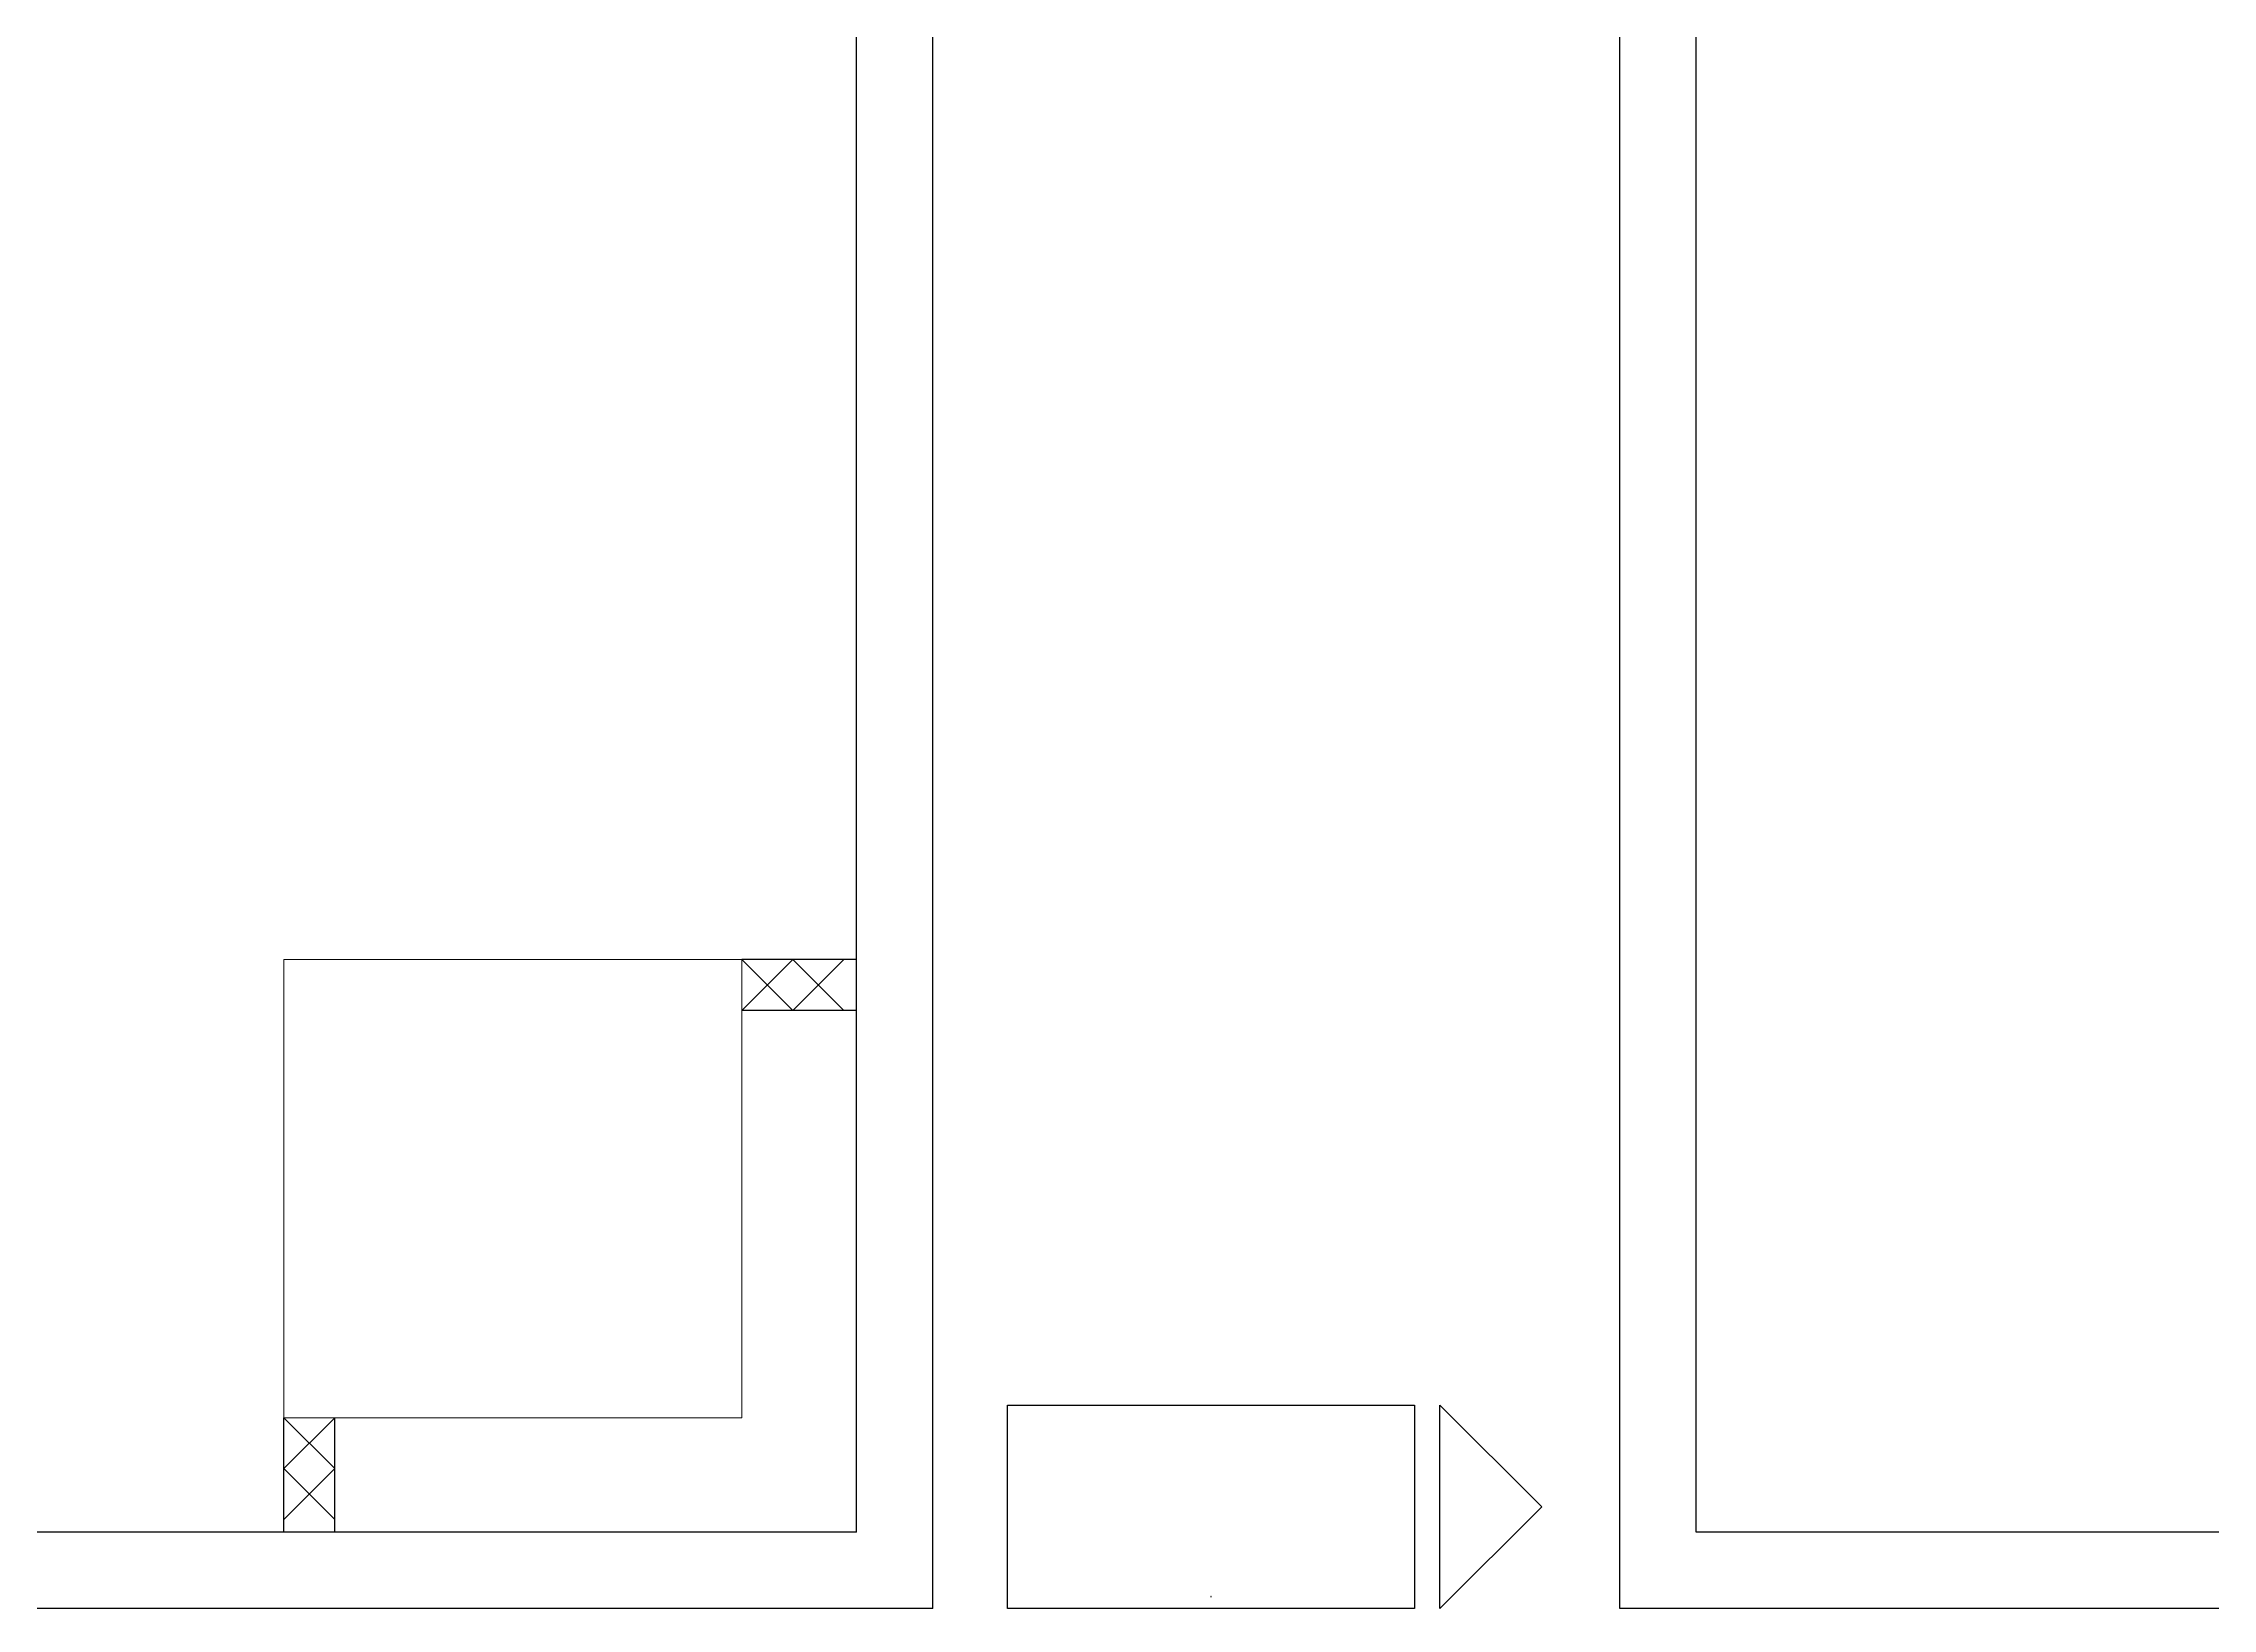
# Model space of a CAD drawing. Header units: millimetres. Extents: x -68474 to 336725, y -113450 to 40976.
# Drawn here: x 227077 to 231340, y -39825 to -36750 of the extents above; entities that cross this region are included whole.
import ezdxf

# ---------------------------------------------------------------- set-up
doc = ezdxf.new("R2010")
doc.units = ezdxf.units.MM
doc.header["$LTSCALE"] = 900
doc.layers.add('EC-7thFloor-s6152$0$56', color=1, linetype='Continuous')
doc.layers.add('EC-7thFloor-s6152$0$FS', color=5, linetype='Continuous')
doc.layers.add('EC-7thFloor-s6152$0$ECOLUMN', color=7, linetype='Continuous', lineweight=20)
doc.layers.add('EC-7thFloor-s6152$0$EWALL', color=3, linetype='Continuous', lineweight=30)
doc.styles.add('EC-7thFloor-s6152$0$STANDARD', font='SIMPLEX.SHX')

msp = doc.modelspace()

# ---------------------------------------------------------------- linework, layer by layer
for p, q in [((228450, -38550), (228550, -38650)), ((228550, -38550), (228450, -38650)), ((228450, -38550), (228550, -38650)), ((228550, -38550), (228450, -38650)), ((228650, -38550), (228550, -38650)), ((228550, -38550), (228650, -38650)), ((228650, -38550), (228550, -38650)), ((228550, -38550), (228650, -38650)), ((227650, -39450), (227550, -39550)), ((227650, -39550), (227550, -39450)), ((227650, -39450), (227550, -39550)), ((227650, -39550), (227550, -39450)), ((227650, -39650), (227550, -39550)), ((227650, -39550), (227550, -39650)), ((227650, -39650), (227550, -39550)), ((227650, -39550), (227550, -39650))]:
    msp.add_line(p, q)
at = {"layer": 'EC-7thFloor-s6152$0$56', "color": 1, "linetype": 'Continuous'}
msp.add_lwpolyline([(229371.58892, -39801.71836), (229372.18892, -39801.71836), (229372.18892, -39801.41836), (229371.58892, -39801.41836)], close=True, dxfattribs=at)
msp.add_lwpolyline([(229371.58892, -39801.71836), (229372.18892, -39801.71836), (229372.18892, -39801.41836), (229371.58892, -39801.41836)], close=True, dxfattribs=at)
at = {"layer": 'EC-7thFloor-s6152$0$ECOLUMN'}
for p, q in [((228450, -38550), (227550, -38550)), ((227550, -38550), (227550, -39450)), ((228450, -38550), (227550, -38550)), ((227550, -38550), (227550, -39450)), ((228450, -39450), (228450, -38550)), ((228450, -39450), (228450, -38550)), ((227550, -39450), (228450, -39450)), ((227550, -39450), (228450, -39450))]:
    msp.add_line(p, q, dxfattribs=at)
at = {"layer": 'EC-7thFloor-s6152$0$EWALL'}
for p, q in [((228675, -39674.99458), (228675, -31985)), ((228675, -39674.99458), (228675, -31985)), ((228825, -39824.99458), (228825, -31985)), ((228825, -39824.99458), (228825, -31985)), ((230175, -39824.99458), (230175, -31985)), ((230175, -39824.99458), (230175, -31985)), ((230325, -39674.99458), (230325, -31985)), ((230325, -39674.99458), (230325, -31985)), ((228675, -38550), (228450, -38550)), ((228675, -38550), (228450, -38550)), ((228675, -38650), (228450, -38650)), ((228675, -38650), (228450, -38650)), ((227550, -39675), (227550, -39450)), ((227550, -39675), (227550, -39450)), ((227650, -39675), (227650, -39450)), ((227650, -39675), (227650, -39450)), ((228675, -39674.99458), (224210.15, -39674.99458)), ((228675, -39674.99458), (224210.15, -39674.99458)), ((236290.25, -39674.99458), (230325, -39674.99458)), ((236290.25, -39674.99458), (230325, -39674.99458)), ((228825, -39824.99458), (224210.15, -39824.99458)), ((228825, -39824.99458), (224210.15, -39824.99458)), ((236290.25, -39824.99458), (230175, -39824.99458)), ((236290.25, -39824.99458), (230175, -39824.99458))]:
    msp.add_line(p, q, dxfattribs=at)
at = {"layer": 'EC-7thFloor-s6152$0$FS'}
for p, q in [((228971.58892, -39424.99458), (229771.58892, -39424.99458)), ((228971.58892, -39824.99458), (228971.58892, -39424.99458)), ((228971.58892, -39424.99458), (229771.58892, -39424.99458)), ((228971.58892, -39824.99458), (228971.58892, -39424.99458)), ((229771.58892, -39424.99458), (229771.58892, -39824.99458)), ((229771.58892, -39424.99458), (229771.58892, -39824.99458)), ((229821.58892, -39824.99458), (229821.58892, -39424.99458)), ((229821.58892, -39424.99458), (230021.58892, -39624.99458)), ((229821.58892, -39824.99458), (229821.58892, -39424.99458)), ((229821.58892, -39424.99458), (230021.58892, -39624.99458)), ((230021.58892, -39624.99458), (229821.58892, -39824.99458)), ((230021.58892, -39624.99458), (229821.58892, -39824.99458)), ((229771.58892, -39824.99458), (228971.58892, -39824.99458)), ((229771.58892, -39824.99458), (228971.58892, -39824.99458))]:
    msp.add_line(p, q, dxfattribs=at)

# ---------------------------------------------------------------- texts
at = {"layer": 'EC-7thFloor-s6152$0$56', "color": 1, "linetype": 'Continuous', "style": 'EC-7thFloor-s6152$0$STANDARD', "width": 0.8}
msp.add_text('EXIT', height=0.15, dxfattribs=at).set_placement((229371.67052, -39801.64366))
msp.add_text('EXIT', height=0.15, dxfattribs=at).set_placement((229371.67052, -39801.64366))

doc.saveas('drawing.dxf')
